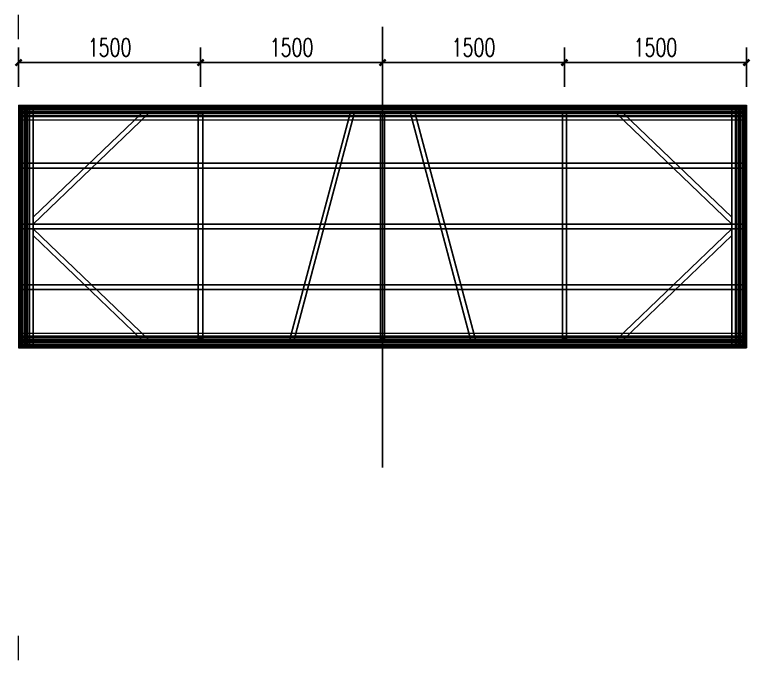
# Model space of a CAD drawing. Header units: millimetres. Extents: x -1822632 to -1305911, y 1206448 to 1536160.
# Drawn here: x -1671239 to -1665175, y 1217520 to 1222839 of the extents above; entities that cross this region are included whole.
import ezdxf

# ---------------------------------------------------------------- set-up
doc = ezdxf.new("R2010")
doc.units = ezdxf.units.MM
doc.header["$LTSCALE"] = 1000
doc.layers.get('0').update_dxf_attribs({"linetype": 'CONTINUOUS'})
doc.layers.get('DEFPOINTS').update_dxf_attribs({"linetype": 'CONTINUOUS'})
for name, color, linetype in [('L-struct-elev-18', 4, 'CONTINUOUS'), ('PUB_DIM', 3, 'CONTINUOUS'), ('图层 1', 7, 'CONTINUOUS'), ('铝架', 4, 'CONTINUOUS')]:
    doc.layers.add(name, color=color, linetype=linetype)
doc.styles.add('_TCH_DIM_T3', font='SIMPLEX', dxfattribs={"width": 0.705882, "bigfont": 'GBCBIG'})
doc.dimstyles.new('_TCH_ARCH&&50', dxfattribs={"dimtxt": 148.75, "dimasz": 50, "dimexe": 125, "dimexo": 150, "dimgap": 50, "dimtad": 1, "dimdec": 0, "dimzin": 0, "dimdsep": 46, "dimtxsty": '_TCH_DIM_T3', "dimblk": 'ARCHTICK', "dimcen": 0.09, "dimclrt": 7, "dimazin": 2, "dimtfac": 1, "dimtdec": 0, "dimtix": 1, "dimtmove": 2, "dimatfit": 3, "dimfxl": 1, "dimtolj": 1, "dimtzin": 0, "dimarcsym": 0})

# ---------------------------------------------------------------- blocks, each defined once
blk = doc.blocks.new('_ARCHTICK')
at = {"color": 0, "linetype": 'ByBlock', "const_width": 0.4}
blk.add_lwpolyline([(-0.5, -0.5), (0.5, 0.5)], dxfattribs=at)
blk = doc.blocks.new('*D340')
at = {"layer": 'DEFPOINTS', "color": 0, "transparency": 16777216}
for p in [(-1669707, 1222444.6), (-1671207, 1222094.4), (-1669707, 1222094.4)]:
    blk.add_point(p, dxfattribs=at)
at = {"layer": 'PUB_DIM', "color": 0, "lineweight": -2, "transparency": 16777216}
for p, q in [((-1671207, 1222244.4), (-1671207, 1222569.6)), ((-1669707, 1222244.4), (-1669707, 1222569.6)), ((-1671207, 1222444.6), (-1669707, 1222444.6))]:
    blk.add_line(p, q, dxfattribs=at)
at = {"layer": 'PUB_DIM', "color": 0, "lineweight": -2, "transparency": 16777216, "xscale": 50, "yscale": 50, "zscale": 50, "rotation": 180}
blk.add_blockref('_ARCHTICK', (-1671207, 1222444.6), dxfattribs=at)
at = {"layer": 'PUB_DIM', "color": 0, "lineweight": -2, "transparency": 16777216, "xscale": 50, "yscale": 50, "zscale": 50}
blk.add_blockref('_ARCHTICK', (-1669707, 1222444.6), dxfattribs=at)
at = {"layer": 'PUB_DIM', "color": 7, "transparency": 16777216, "insert": (-1670457, 1222569), "char_height": 148.75, "attachment_point": 5, "style": '_TCH_DIM_T3'}
blk.add_mtext('\\A1;1500', dxfattribs=at)
blk = doc.blocks.new('*D341')
at = {"layer": 'DEFPOINTS', "color": 0, "transparency": 16777216}
for p in [(-1668207, 1222444.6), (-1669707, 1222094.4), (-1668207, 1222094.4)]:
    blk.add_point(p, dxfattribs=at)
at = {"layer": 'PUB_DIM', "color": 0, "lineweight": -2, "transparency": 16777216}
for p, q in [((-1669707, 1222244.4), (-1669707, 1222569.6)), ((-1668207, 1222244.4), (-1668207, 1222569.6)), ((-1669707, 1222444.6), (-1668207, 1222444.6))]:
    blk.add_line(p, q, dxfattribs=at)
at = {"layer": 'PUB_DIM', "color": 0, "lineweight": -2, "transparency": 16777216, "xscale": 50, "yscale": 50, "zscale": 50, "rotation": 180}
blk.add_blockref('_ARCHTICK', (-1669707, 1222444.6), dxfattribs=at)
at = {"layer": 'PUB_DIM', "color": 0, "lineweight": -2, "transparency": 16777216, "xscale": 50, "yscale": 50, "zscale": 50}
blk.add_blockref('_ARCHTICK', (-1668207, 1222444.6), dxfattribs=at)
at = {"layer": 'PUB_DIM', "color": 7, "transparency": 16777216, "insert": (-1668957, 1222569), "char_height": 148.75, "attachment_point": 5, "style": '_TCH_DIM_T3'}
blk.add_mtext('\\A1;1500', dxfattribs=at)
blk = doc.blocks.new('*D342')
at = {"layer": 'DEFPOINTS', "color": 0, "transparency": 16777216}
for p in [(-1666707, 1222444.6), (-1668207, 1222094.4), (-1666707, 1222094.4)]:
    blk.add_point(p, dxfattribs=at)
at = {"layer": 'PUB_DIM', "color": 0, "lineweight": -2, "transparency": 16777216}
for p, q in [((-1668207, 1222244.4), (-1668207, 1222569.6)), ((-1666707, 1222244.4), (-1666707, 1222569.6)), ((-1668207, 1222444.6), (-1666707, 1222444.6))]:
    blk.add_line(p, q, dxfattribs=at)
at = {"layer": 'PUB_DIM', "color": 0, "lineweight": -2, "transparency": 16777216, "xscale": 50, "yscale": 50, "zscale": 50, "rotation": 180}
blk.add_blockref('_ARCHTICK', (-1668207, 1222444.6), dxfattribs=at)
at = {"layer": 'PUB_DIM', "color": 0, "lineweight": -2, "transparency": 16777216, "xscale": 50, "yscale": 50, "zscale": 50}
blk.add_blockref('_ARCHTICK', (-1666707, 1222444.6), dxfattribs=at)
at = {"layer": 'PUB_DIM', "color": 7, "transparency": 16777216, "insert": (-1667457, 1222569), "char_height": 148.75, "attachment_point": 5, "style": '_TCH_DIM_T3'}
blk.add_mtext('\\A1;1500', dxfattribs=at)
blk = doc.blocks.new('*D343')
at = {"layer": 'DEFPOINTS', "color": 0, "transparency": 16777216}
for p in [(-1665207, 1222444.6), (-1666707, 1222094.4), (-1665207, 1222094.4)]:
    blk.add_point(p, dxfattribs=at)
at = {"layer": 'PUB_DIM', "color": 0, "lineweight": -2, "transparency": 16777216}
for p, q in [((-1666707, 1222244.4), (-1666707, 1222569.6)), ((-1665207, 1222244.4), (-1665207, 1222569.6)), ((-1666707, 1222444.6), (-1665207, 1222444.6))]:
    blk.add_line(p, q, dxfattribs=at)
at = {"layer": 'PUB_DIM', "color": 0, "lineweight": -2, "transparency": 16777216, "xscale": 50, "yscale": 50, "zscale": 50, "rotation": 180}
blk.add_blockref('_ARCHTICK', (-1666707, 1222444.6), dxfattribs=at)
at = {"layer": 'PUB_DIM', "color": 0, "lineweight": -2, "transparency": 16777216, "xscale": 50, "yscale": 50, "zscale": 50}
blk.add_blockref('_ARCHTICK', (-1665207, 1222444.6), dxfattribs=at)
at = {"layer": 'PUB_DIM', "color": 7, "transparency": 16777216, "insert": (-1665957, 1222569), "char_height": 148.75, "attachment_point": 5, "style": '_TCH_DIM_T3'}
blk.add_mtext('\\A1;1500', dxfattribs=at)
blk = doc.blocks.new('2×6')
at = {"layer": 'L-struct-elev-18'}
for p, q in [((-4929.2, -70), (-5878.6, -980)), ((-4987, -70), (-5878.6, -924.6)), ((-1070.8, -70), (-121.4, -980)), ((-1013, -70), (-121.4, -924.6)), ((-6000, -480), (0, -480)), ((-6000, -520), (0, -520)), ((-6000, -980), (0, -980)), ((-6000, -1020), (0, -1020)), ((-4929.2, -1930), (-5878.6, -1020)), ((-1070.8, -1930), (-121.4, -1020)), ((-4987, -1930), (-5878.6, -1075.4)), ((-1013, -1930), (-121.4, -1075.4)), ((-6000, -1480), (0, -1480)), ((-6000, -1520), (0, -1520))]:
    blk.add_line(p, q, dxfattribs=at)
at = {"layer": '铝架'}
blk.add_line((-3017, -480), (-2983, -480), dxfattribs=at)
at = {"layer": '铝架', "color": 4, "lineweight": 9}
blk.add_line((-210.1, -980), (-250.1, -980), dxfattribs=at)
for points in [[(-5878.6, -2000), (-5878.6, 0)], [(-121.4, -2000), (-121.4, 0)]]:
    blk.add_lwpolyline(points, dxfattribs=at)
at = {"layer": '铝架', "lineweight": 9}
for points in [[(-121.4, 0), (-121.4, -2000)], [(-121.4, 0), (-121.4, -2000)], [(-121.4, 0), (-121.4, -2000)], [(-85.6, 0), (-85.6, -2000)], [(-85.6, 0), (-85.6, -2000)], [(-85.6, 0), (-85.6, -2000)], [(-70, 0), (-70, -2000)], [(-47.8, 0), (-47.8, -2000)], [(-47.8, 0), (-47.8, -2000)], [(-47.8, 0), (-47.8, -2000)], [(-33.8, 0), (-33.8, -2000)], [(-33.8, 0), (-33.8, -2000)], [(-33.8, 0), (-33.8, -2000)], [(0, 0), (0, -2000)], [(0, 0), (0, -2000)], [(0, 0), (0, -2000)], [(-6000, 0), (0, 0)], [(-6000, 0), (0, 0)], [(-6000, 0), (0, 0)], [(-6000, 0), (-6000, -2000)], [(-6000, 0), (-6000, -2000)], [(-6000, 0), (-6000, -2000)], [(-6000, -33.8), (0, -33.8)], [(-6000, -33.8), (0, -33.8)], [(-6000, -33.8), (0, -33.8)], [(-6000, -47.8), (0, -47.8)], [(-6000, -47.8), (0, -47.8)], [(-6000, -47.8), (0, -47.8)], [(-5966.2, 0), (-5966.2, -2000)], [(-5966.2, 0), (-5966.2, -2000)], [(-5966.2, 0), (-5966.2, -2000)], [(-5952.2, 0), (-5952.2, -2000)], [(-5952.2, 0), (-5952.2, -2000)], [(-5952.2, 0), (-5952.2, -2000)], [(-5930, 0), (-5930, -2000)], [(-5914.4, 0), (-5914.4, -2000)], [(-5914.4, 0), (-5914.4, -2000)], [(-5914.4, 0), (-5914.4, -2000)], [(-5878.6, 0), (-5878.6, -2000)], [(-5878.6, 0), (-5878.6, -2000)], [(-5878.6, 0), (-5878.6, -2000)], [(-6000, -70), (0, -70)], [(-6000, -85.6), (0, -85.6)], [(-6000, -85.6), (0, -85.6)], [(-6000, -85.6), (0, -85.6)], [(-6000, -121.4), (0, -121.4)], [(-6000, -121.4), (0, -121.4)], [(-6000, -121.4), (0, -121.4)], [(-6000, -1878.6), (0, -1878.6)], [(-6000, -1878.6), (0, -1878.6)], [(-6000, -1878.6), (0, -1878.6)], [(-6000, -1914.4), (0, -1914.4)], [(-6000, -1914.4), (0, -1914.4)], [(-6000, -1914.4), (0, -1914.4)], [(-6000, -1930), (0, -1930)], [(-6000, -1952.2), (0, -1952.2)], [(-6000, -1952.2), (0, -1952.2)], [(-6000, -1952.2), (0, -1952.2)], [(-6000, -1966.2), (0, -1966.2)], [(-6000, -1966.2), (0, -1966.2)], [(-6000, -1966.2), (0, -1966.2)], [(-6000, -2000), (0, -2000)], [(-6000, -2000), (0, -2000)], [(-6000, -2000), (0, -2000)]]:
    blk.add_lwpolyline(points, dxfattribs=at)
at = {"layer": '铝架', "lineweight": 25}
for points in [[(-89.5, 0), (-89.5, -2000)], [(-89.5, 0), (-89.5, -2000)], [(-89.5, 0), (-89.5, -2000)], [(-67.6, 0), (-67.6, -2000)], [(-67.6, 0), (-67.6, -2000)], [(-67.6, 0), (-67.6, -2000)], [(-57.7, 0), (-57.7, -2000)], [(-57.7, 0), (-57.7, -2000)], [(-57.7, 0), (-57.7, -2000)], [(-29.8, 0), (-29.8, -2000)], [(-29.8, 0), (-29.8, -2000)], [(-29.8, 0), (-29.8, -2000)], [(-21.9, 0), (-21.9, -2000)], [(-21.9, 0), (-21.9, -2000)], [(-21.9, 0), (-21.9, -2000)], [(-19.9, 0), (-19.9, -2000)], [(-19.9, 0), (-19.9, -2000)], [(-19.9, 0), (-19.9, -2000)], [(-9.9, 0), (-9.9, -2000)], [(-9.9, 0), (-9.9, -2000)], [(-9.9, 0), (-9.9, -2000)], [(-8, 0), (-8, -2000)], [(-8, 0), (-8, -2000)], [(-8, 0), (-8, -2000)], [(-6000, -8), (0, -8)], [(-6000, -8), (0, -8)], [(-6000, -8), (0, -8)], [(-6000, -9.9), (0, -9.9)], [(-6000, -9.9), (0, -9.9)], [(-6000, -9.9), (0, -9.9)], [(-6000, -19.9), (0, -19.9)], [(-6000, -19.9), (0, -19.9)], [(-6000, -19.9), (0, -19.9)], [(-6000, -21.9), (0, -21.9)], [(-6000, -21.9), (0, -21.9)], [(-6000, -21.9), (0, -21.9)], [(-6000, -29.8), (0, -29.8)], [(-6000, -29.8), (0, -29.8)], [(-6000, -29.8), (0, -29.8)], [(-6000, -57.7), (0, -57.7)], [(-6000, -57.7), (0, -57.7)], [(-6000, -57.7), (0, -57.7)], [(-5992, 0), (-5992, -2000)], [(-5992, 0), (-5992, -2000)], [(-5992, 0), (-5992, -2000)], [(-5990.1, 0), (-5990.1, -2000)], [(-5990.1, 0), (-5990.1, -2000)], [(-5990.1, 0), (-5990.1, -2000)], [(-5980.1, 0), (-5980.1, -2000)], [(-5980.1, 0), (-5980.1, -2000)], [(-5980.1, 0), (-5980.1, -2000)], [(-5978.1, 0), (-5978.1, -2000)], [(-5978.1, 0), (-5978.1, -2000)], [(-5978.1, 0), (-5978.1, -2000)], [(-5970.2, 0), (-5970.2, -2000)], [(-5970.2, 0), (-5970.2, -2000)], [(-5970.2, 0), (-5970.2, -2000)], [(-5942.3, 0), (-5942.3, -2000)], [(-5942.3, 0), (-5942.3, -2000)], [(-5942.3, 0), (-5942.3, -2000)], [(-5932.4, 0), (-5932.4, -2000)], [(-5932.4, 0), (-5932.4, -2000)], [(-5932.4, 0), (-5932.4, -2000)], [(-5910.5, 0), (-5910.5, -2000)], [(-5910.5, 0), (-5910.5, -2000)], [(-5910.5, 0), (-5910.5, -2000)], [(-6000, -67.6), (0, -67.6)], [(-6000, -67.6), (0, -67.6)], [(-6000, -67.6), (0, -67.6)], [(-6000, -89.5), (0, -89.5)], [(-6000, -89.5), (0, -89.5)], [(-6000, -89.5), (0, -89.5)], [(-6000, -1910.5), (0, -1910.5)], [(-6000, -1910.5), (0, -1910.5)], [(-6000, -1910.5), (0, -1910.5)], [(-6000, -1932.4), (0, -1932.4)], [(-6000, -1932.4), (0, -1932.4)], [(-6000, -1932.4), (0, -1932.4)], [(-6000, -1942.3), (0, -1942.3)], [(-6000, -1942.3), (0, -1942.3)], [(-6000, -1942.3), (0, -1942.3)], [(-6000, -1970.2), (0, -1970.2)], [(-6000, -1970.2), (0, -1970.2)], [(-6000, -1970.2), (0, -1970.2)], [(-6000, -1978.1), (0, -1978.1)], [(-6000, -1978.1), (0, -1978.1)], [(-6000, -1978.1), (0, -1978.1)], [(-6000, -1980.1), (0, -1980.1)], [(-6000, -1980.1), (0, -1980.1)], [(-6000, -1980.1), (0, -1980.1)], [(-6000, -1990.1), (0, -1990.1)], [(-6000, -1990.1), (0, -1990.1)], [(-6000, -1990.1), (0, -1990.1)], [(-6000, -1992), (0, -1992)], [(-6000, -1992), (0, -1992)], [(-6000, -1992), (0, -1992)]]:
    blk.add_lwpolyline(points, dxfattribs=at)
at = {"layer": '铝架', "color": 4, "lineweight": 9}
for points in [[(-4520, -70), (-4480, -70), (-4480, -1930), (-4520, -1930)], [(-4517, -73), (-4483, -73), (-4483, -1927), (-4517, -1927)], [(-3230, -70), (-3270, -70), (-3765.8, -1930), (-3725.8, -1930)], [(-3233, -70), (-3267, -70), (-3762.8, -1930), (-3728.8, -1930)], [(-2980, -70), (-3020, -70), (-3020, -1930), (-2980, -1930)], [(-2983, -73), (-3017, -73), (-3017, -1927), (-2983, -1927)], [(-2770, -70), (-2730, -70), (-2234.2, -1930), (-2274.2, -1930)], [(-2767, -70), (-2733, -70), (-2237.2, -1930), (-2271.2, -1930)], [(-1480, -70), (-1520, -70), (-1520, -1930), (-1480, -1930)], [(-1483, -73), (-1517, -73), (-1517, -1927), (-1483, -1927)]]:
    blk.add_lwpolyline(points, close=True, dxfattribs=at)
at = {"layer": '铝架', "lineweight": 25}
for points, knots in [([(0, -9.9), (0, -9.9), (-6000, -9.9), (-6000, -9.9), (-6000, -9.9), (0, -9.9), (0, -9.9)], [0, 0, 0, 0, 1, 1, 1, 2, 2, 2, 2]), ([(0, -9.9), (0, -9.9), (-6000, -9.9), (-6000, -9.9), (-6000, -9.9), (0, -9.9), (0, -9.9)], [0, 0, 0, 0, 1, 1, 1, 2, 2, 2, 2]), ([(0, -9.9), (0, -9.9), (-6000, -9.9), (-6000, -9.9), (-6000, -9.9), (0, -9.9), (0, -9.9)], [0, 0, 0, 0, 1, 1, 1, 2, 2, 2, 2]), ([(0, -11.9), (0, -11.9), (-6000, -11.9), (-6000, -11.9), (-6000, -11.9), (0, -11.9), (0, -11.9)], [0, 0, 0, 0, 1, 1, 1, 2, 2, 2, 2]), ([(0, -11.9), (0, -11.9), (-6000, -11.9), (-6000, -11.9), (-6000, -11.9), (0, -11.9), (0, -11.9)], [0, 0, 0, 0, 1, 1, 1, 2, 2, 2, 2]), ([(0, -11.9), (0, -11.9), (-6000, -11.9), (-6000, -11.9), (-6000, -11.9), (0, -11.9), (0, -11.9)], [0, 0, 0, 0, 1, 1, 1, 2, 2, 2, 2]), ([(0, -15.9), (0, -15.9), (-6000, -15.9), (-6000, -15.9), (-6000, -15.9), (0, -15.9), (0, -15.9), (0, -15.9), (-6000, -15.9), (-6000, -15.9)], [0, 0, 0, 0, 1, 1, 1, 2, 2, 2, 3, 3, 3, 3]), ([(0, -15.9), (0, -15.9), (-6000, -15.9), (-6000, -15.9), (-6000, -15.9), (0, -15.9), (0, -15.9), (0, -15.9), (-6000, -15.9), (-6000, -15.9)], [0, 0, 0, 0, 1, 1, 1, 2, 2, 2, 3, 3, 3, 3]), ([(0, -15.9), (0, -15.9), (-6000, -15.9), (-6000, -15.9), (-6000, -15.9), (0, -15.9), (0, -15.9), (0, -15.9), (-6000, -15.9), (-6000, -15.9)], [0, 0, 0, 0, 1, 1, 1, 2, 2, 2, 3, 3, 3, 3]), ([(0, -17.9), (0, -17.9), (-6000, -17.9), (-6000, -17.9), (-6000, -17.9), (0, -17.9), (0, -17.9), (0, -17.9), (-6000, -17.9), (-6000, -17.9)], [0, 0, 0, 0, 1, 1, 1, 2, 2, 2, 3, 3, 3, 3]), ([(0, -17.9), (0, -17.9), (-6000, -17.9), (-6000, -17.9), (-6000, -17.9), (0, -17.9), (0, -17.9), (0, -17.9), (-6000, -17.9), (-6000, -17.9)], [0, 0, 0, 0, 1, 1, 1, 2, 2, 2, 3, 3, 3, 3]), ([(0, -17.9), (0, -17.9), (-6000, -17.9), (-6000, -17.9), (-6000, -17.9), (0, -17.9), (0, -17.9), (0, -17.9), (-6000, -17.9), (-6000, -17.9)], [0, 0, 0, 0, 1, 1, 1, 2, 2, 2, 3, 3, 3, 3]), ([(0, -23.9), (0, -23.9), (-6000, -23.9), (-6000, -23.9), (-6000, -23.9), (0, -23.9), (0, -23.9), (0, -23.9), (-6000, -23.9), (-6000, -23.9)], [0, 0, 0, 0, 1, 1, 1, 2, 2, 2, 3, 3, 3, 3]), ([(0, -23.9), (0, -23.9), (-6000, -23.9), (-6000, -23.9), (-6000, -23.9), (0, -23.9), (0, -23.9), (0, -23.9), (-6000, -23.9), (-6000, -23.9)], [0, 0, 0, 0, 1, 1, 1, 2, 2, 2, 3, 3, 3, 3]), ([(0, -23.9), (0, -23.9), (-6000, -23.9), (-6000, -23.9), (-6000, -23.9), (0, -23.9), (0, -23.9), (0, -23.9), (-6000, -23.9), (-6000, -23.9)], [0, 0, 0, 0, 1, 1, 1, 2, 2, 2, 3, 3, 3, 3]), ([(0, -25.9), (0, -25.9), (-6000, -25.9), (-6000, -25.9), (-6000, -25.9), (0, -25.9), (0, -25.9)], [0, 0, 0, 0, 1, 1, 1, 2, 2, 2, 2]), ([(0, -25.9), (0, -25.9), (-6000, -25.9), (-6000, -25.9), (-6000, -25.9), (0, -25.9), (0, -25.9)], [0, 0, 0, 0, 1, 1, 1, 2, 2, 2, 2]), ([(0, -25.9), (0, -25.9), (-6000, -25.9), (-6000, -25.9), (-6000, -25.9), (0, -25.9), (0, -25.9)], [0, 0, 0, 0, 1, 1, 1, 2, 2, 2, 2]), ([(0, -51.7), (0, -51.7), (-6000, -51.7), (-6000, -51.7), (-6000, -51.7), (0, -51.7), (0, -51.7)], [0, 0, 0, 0, 1, 1, 1, 2, 2, 2, 2]), ([(0, -51.7), (0, -51.7), (-6000, -51.7), (-6000, -51.7), (-6000, -51.7), (0, -51.7), (0, -51.7)], [0, 0, 0, 0, 1, 1, 1, 2, 2, 2, 2]), ([(0, -51.7), (0, -51.7), (-6000, -51.7), (-6000, -51.7), (-6000, -51.7), (0, -51.7), (0, -51.7)], [0, 0, 0, 0, 1, 1, 1, 2, 2, 2, 2]), ([(0, -53.7), (0, -53.7), (-6000, -53.7), (-6000, -53.7), (-6000, -53.7), (0, -53.7), (0, -53.7)], [0, 0, 0, 0, 1, 1, 1, 2, 2, 2, 2]), ([(0, -53.7), (0, -53.7), (-6000, -53.7), (-6000, -53.7), (-6000, -53.7), (0, -53.7), (0, -53.7)], [0, 0, 0, 0, 1, 1, 1, 2, 2, 2, 2]), ([(0, -53.7), (0, -53.7), (-6000, -53.7), (-6000, -53.7), (-6000, -53.7), (0, -53.7), (0, -53.7)], [0, 0, 0, 0, 1, 1, 1, 2, 2, 2, 2]), ([(0, -55.7), (0, -55.7), (-6000, -55.7), (-6000, -55.7), (-6000, -55.7), (0, -55.7), (0, -55.7), (0, -55.7), (-6000, -55.7), (-6000, -55.7)], [0, 0, 0, 0, 1, 1, 1, 2, 2, 2, 3, 3, 3, 3]), ([(0, -55.7), (0, -55.7), (-6000, -55.7), (-6000, -55.7), (-6000, -55.7), (0, -55.7), (0, -55.7), (0, -55.7), (-6000, -55.7), (-6000, -55.7)], [0, 0, 0, 0, 1, 1, 1, 2, 2, 2, 3, 3, 3, 3]), ([(0, -55.7), (0, -55.7), (-6000, -55.7), (-6000, -55.7), (-6000, -55.7), (0, -55.7), (0, -55.7), (0, -55.7), (-6000, -55.7), (-6000, -55.7)], [0, 0, 0, 0, 1, 1, 1, 2, 2, 2, 3, 3, 3, 3]), ([(0, -61.7), (0, -61.7), (-6000, -61.7), (-6000, -61.7), (-6000, -61.7), (0, -61.7), (0, -61.7)], [0, 0, 0, 0, 1, 1, 1, 2, 2, 2, 2]), ([(0, -61.7), (0, -61.7), (-6000, -61.7), (-6000, -61.7), (-6000, -61.7), (0, -61.7), (0, -61.7)], [0, 0, 0, 0, 1, 1, 1, 2, 2, 2, 2]), ([(0, -61.7), (0, -61.7), (-6000, -61.7), (-6000, -61.7), (-6000, -61.7), (0, -61.7), (0, -61.7)], [0, 0, 0, 0, 1, 1, 1, 2, 2, 2, 2]), ([(0, -63.7), (0, -63.7), (-6000, -63.7), (-6000, -63.7), (-6000, -63.7), (0, -63.7), (0, -63.7)], [0, 0, 0, 0, 1, 1, 1, 2, 2, 2, 2]), ([(0, -63.7), (0, -63.7), (-6000, -63.7), (-6000, -63.7), (-6000, -63.7), (0, -63.7), (0, -63.7)], [0, 0, 0, 0, 1, 1, 1, 2, 2, 2, 2]), ([(0, -63.7), (0, -63.7), (-6000, -63.7), (-6000, -63.7), (-6000, -63.7), (0, -63.7), (0, -63.7)], [0, 0, 0, 0, 1, 1, 1, 2, 2, 2, 2]), ([(0, -65.7), (0, -65.7), (-6000, -65.7), (-6000, -65.7), (-6000, -65.7), (0, -65.7), (0, -65.7), (0, -65.7), (-6000, -65.7), (-6000, -65.7)], [0, 0, 0, 0, 1, 1, 1, 2, 2, 2, 3, 3, 3, 3]), ([(0, -65.7), (0, -65.7), (-6000, -65.7), (-6000, -65.7), (-6000, -65.7), (0, -65.7), (0, -65.7), (0, -65.7), (-6000, -65.7), (-6000, -65.7)], [0, 0, 0, 0, 1, 1, 1, 2, 2, 2, 3, 3, 3, 3]), ([(0, -65.7), (0, -65.7), (-6000, -65.7), (-6000, -65.7), (-6000, -65.7), (0, -65.7), (0, -65.7), (0, -65.7), (-6000, -65.7), (-6000, -65.7)], [0, 0, 0, 0, 1, 1, 1, 2, 2, 2, 3, 3, 3, 3]), ([(0, -91.5), (0, -91.5), (-6000, -91.5), (-6000, -91.5), (-6000, -91.5), (0, -91.5), (0, -91.5)], [0, 0, 0, 0, 1, 1, 1, 2, 2, 2, 2]), ([(0, -91.5), (0, -91.5), (-6000, -91.5), (-6000, -91.5), (-6000, -91.5), (0, -91.5), (0, -91.5)], [0, 0, 0, 0, 1, 1, 1, 2, 2, 2, 2]), ([(0, -91.5), (0, -91.5), (-6000, -91.5), (-6000, -91.5), (-6000, -91.5), (0, -91.5), (0, -91.5)], [0, 0, 0, 0, 1, 1, 1, 2, 2, 2, 2]), ([(0, -93.5), (0, -93.5), (-6000, -93.5), (-6000, -93.5), (-6000, -93.5), (0, -93.5), (0, -93.5), (0, -93.5), (-6000, -93.5), (-6000, -93.5)], [0, 0, 0, 0, 1, 1, 1, 2, 2, 2, 3, 3, 3, 3]), ([(0, -93.5), (0, -93.5), (-6000, -93.5), (-6000, -93.5), (-6000, -93.5), (0, -93.5), (0, -93.5), (0, -93.5), (-6000, -93.5), (-6000, -93.5)], [0, 0, 0, 0, 1, 1, 1, 2, 2, 2, 3, 3, 3, 3]), ([(0, -93.5), (0, -93.5), (-6000, -93.5), (-6000, -93.5), (-6000, -93.5), (0, -93.5), (0, -93.5), (0, -93.5), (-6000, -93.5), (-6000, -93.5)], [0, 0, 0, 0, 1, 1, 1, 2, 2, 2, 3, 3, 3, 3]), ([(0, -95.5), (0, -95.5), (-6000, -95.5), (-6000, -95.5), (-6000, -95.5), (0, -95.5), (0, -95.5)], [0, 0, 0, 0, 1, 1, 1, 2, 2, 2, 2]), ([(0, -95.5), (0, -95.5), (-6000, -95.5), (-6000, -95.5), (-6000, -95.5), (0, -95.5), (0, -95.5)], [0, 0, 0, 0, 1, 1, 1, 2, 2, 2, 2]), ([(0, -95.5), (0, -95.5), (-6000, -95.5), (-6000, -95.5), (-6000, -95.5), (0, -95.5), (0, -95.5)], [0, 0, 0, 0, 1, 1, 1, 2, 2, 2, 2]), ([(0, -1904.5), (0, -1904.5), (-6000, -1904.5), (-6000, -1904.5), (-6000, -1904.5), (0, -1904.5), (0, -1904.5)], [0, 0, 0, 0, 1, 1, 1, 2, 2, 2, 2]), ([(0, -1904.5), (0, -1904.5), (-6000, -1904.5), (-6000, -1904.5), (-6000, -1904.5), (0, -1904.5), (0, -1904.5)], [0, 0, 0, 0, 1, 1, 1, 2, 2, 2, 2]), ([(0, -1904.5), (0, -1904.5), (-6000, -1904.5), (-6000, -1904.5), (-6000, -1904.5), (0, -1904.5), (0, -1904.5)], [0, 0, 0, 0, 1, 1, 1, 2, 2, 2, 2]), ([(0, -1906.5), (0, -1906.5), (-6000, -1906.5), (-6000, -1906.5), (-6000, -1906.5), (0, -1906.5), (0, -1906.5), (0, -1906.5), (-6000, -1906.5), (-6000, -1906.5)], [0, 0, 0, 0, 1, 1, 1, 2, 2, 2, 3, 3, 3, 3]), ([(0, -1906.5), (0, -1906.5), (-6000, -1906.5), (-6000, -1906.5), (-6000, -1906.5), (0, -1906.5), (0, -1906.5), (0, -1906.5), (-6000, -1906.5), (-6000, -1906.5)], [0, 0, 0, 0, 1, 1, 1, 2, 2, 2, 3, 3, 3, 3]), ([(0, -1906.5), (0, -1906.5), (-6000, -1906.5), (-6000, -1906.5), (-6000, -1906.5), (0, -1906.5), (0, -1906.5), (0, -1906.5), (-6000, -1906.5), (-6000, -1906.5)], [0, 0, 0, 0, 1, 1, 1, 2, 2, 2, 3, 3, 3, 3]), ([(0, -1908.5), (0, -1908.5), (-6000, -1908.5), (-6000, -1908.5), (-6000, -1908.5), (0, -1908.5), (0, -1908.5)], [0, 0, 0, 0, 1, 1, 1, 2, 2, 2, 2]), ([(0, -1908.5), (0, -1908.5), (-6000, -1908.5), (-6000, -1908.5), (-6000, -1908.5), (0, -1908.5), (0, -1908.5)], [0, 0, 0, 0, 1, 1, 1, 2, 2, 2, 2]), ([(0, -1908.5), (0, -1908.5), (-6000, -1908.5), (-6000, -1908.5), (-6000, -1908.5), (0, -1908.5), (0, -1908.5)], [0, 0, 0, 0, 1, 1, 1, 2, 2, 2, 2]), ([(0, -1934.3), (0, -1934.3), (-6000, -1934.3), (-6000, -1934.3), (-6000, -1934.3), (0, -1934.3), (0, -1934.3), (0, -1934.3), (-6000, -1934.3), (-6000, -1934.3)], [0, 0, 0, 0, 1, 1, 1, 2, 2, 2, 3, 3, 3, 3]), ([(0, -1934.3), (0, -1934.3), (-6000, -1934.3), (-6000, -1934.3), (-6000, -1934.3), (0, -1934.3), (0, -1934.3), (0, -1934.3), (-6000, -1934.3), (-6000, -1934.3)], [0, 0, 0, 0, 1, 1, 1, 2, 2, 2, 3, 3, 3, 3]), ([(0, -1934.3), (0, -1934.3), (-6000, -1934.3), (-6000, -1934.3), (-6000, -1934.3), (0, -1934.3), (0, -1934.3), (0, -1934.3), (-6000, -1934.3), (-6000, -1934.3)], [0, 0, 0, 0, 1, 1, 1, 2, 2, 2, 3, 3, 3, 3]), ([(0, -1936.3), (0, -1936.3), (-6000, -1936.3), (-6000, -1936.3), (-6000, -1936.3), (0, -1936.3), (0, -1936.3)], [0, 0, 0, 0, 1, 1, 1, 2, 2, 2, 2]), ([(0, -1936.3), (0, -1936.3), (-6000, -1936.3), (-6000, -1936.3), (-6000, -1936.3), (0, -1936.3), (0, -1936.3)], [0, 0, 0, 0, 1, 1, 1, 2, 2, 2, 2]), ([(0, -1936.3), (0, -1936.3), (-6000, -1936.3), (-6000, -1936.3), (-6000, -1936.3), (0, -1936.3), (0, -1936.3)], [0, 0, 0, 0, 1, 1, 1, 2, 2, 2, 2]), ([(0, -1938.3), (0, -1938.3), (-6000, -1938.3), (-6000, -1938.3), (-6000, -1938.3), (0, -1938.3), (0, -1938.3)], [0, 0, 0, 0, 1, 1, 1, 2, 2, 2, 2]), ([(0, -1938.3), (0, -1938.3), (-6000, -1938.3), (-6000, -1938.3), (-6000, -1938.3), (0, -1938.3), (0, -1938.3)], [0, 0, 0, 0, 1, 1, 1, 2, 2, 2, 2]), ([(0, -1938.3), (0, -1938.3), (-6000, -1938.3), (-6000, -1938.3), (-6000, -1938.3), (0, -1938.3), (0, -1938.3)], [0, 0, 0, 0, 1, 1, 1, 2, 2, 2, 2]), ([(0, -1944.3), (0, -1944.3), (-6000, -1944.3), (-6000, -1944.3), (-6000, -1944.3), (0, -1944.3), (0, -1944.3), (0, -1944.3), (-6000, -1944.3), (-6000, -1944.3)], [0, 0, 0, 0, 1, 1, 1, 2, 2, 2, 3, 3, 3, 3]), ([(0, -1944.3), (0, -1944.3), (-6000, -1944.3), (-6000, -1944.3), (-6000, -1944.3), (0, -1944.3), (0, -1944.3), (0, -1944.3), (-6000, -1944.3), (-6000, -1944.3)], [0, 0, 0, 0, 1, 1, 1, 2, 2, 2, 3, 3, 3, 3]), ([(0, -1944.3), (0, -1944.3), (-6000, -1944.3), (-6000, -1944.3), (-6000, -1944.3), (0, -1944.3), (0, -1944.3), (0, -1944.3), (-6000, -1944.3), (-6000, -1944.3)], [0, 0, 0, 0, 1, 1, 1, 2, 2, 2, 3, 3, 3, 3]), ([(0, -1946.3), (0, -1946.3), (-6000, -1946.3), (-6000, -1946.3), (-6000, -1946.3), (0, -1946.3), (0, -1946.3)], [0, 0, 0, 0, 1, 1, 1, 2, 2, 2, 2]), ([(0, -1946.3), (0, -1946.3), (-6000, -1946.3), (-6000, -1946.3), (-6000, -1946.3), (0, -1946.3), (0, -1946.3)], [0, 0, 0, 0, 1, 1, 1, 2, 2, 2, 2]), ([(0, -1946.3), (0, -1946.3), (-6000, -1946.3), (-6000, -1946.3), (-6000, -1946.3), (0, -1946.3), (0, -1946.3)], [0, 0, 0, 0, 1, 1, 1, 2, 2, 2, 2]), ([(0, -1948.3), (0, -1948.3), (-6000, -1948.3), (-6000, -1948.3), (-6000, -1948.3), (0, -1948.3), (0, -1948.3)], [0, 0, 0, 0, 1, 1, 1, 2, 2, 2, 2]), ([(0, -1948.3), (0, -1948.3), (-6000, -1948.3), (-6000, -1948.3), (-6000, -1948.3), (0, -1948.3), (0, -1948.3)], [0, 0, 0, 0, 1, 1, 1, 2, 2, 2, 2]), ([(0, -1948.3), (0, -1948.3), (-6000, -1948.3), (-6000, -1948.3), (-6000, -1948.3), (0, -1948.3), (0, -1948.3)], [0, 0, 0, 0, 1, 1, 1, 2, 2, 2, 2]), ([(0, -1974.1), (0, -1974.1), (-6000, -1974.1), (-6000, -1974.1), (-6000, -1974.1), (0, -1974.1), (0, -1974.1)], [0, 0, 0, 0, 1, 1, 1, 2, 2, 2, 2]), ([(0, -1974.1), (0, -1974.1), (-6000, -1974.1), (-6000, -1974.1), (-6000, -1974.1), (0, -1974.1), (0, -1974.1)], [0, 0, 0, 0, 1, 1, 1, 2, 2, 2, 2]), ([(0, -1974.1), (0, -1974.1), (-6000, -1974.1), (-6000, -1974.1), (-6000, -1974.1), (0, -1974.1), (0, -1974.1)], [0, 0, 0, 0, 1, 1, 1, 2, 2, 2, 2]), ([(0, -1976.1), (0, -1976.1), (-6000, -1976.1), (-6000, -1976.1), (-6000, -1976.1), (0, -1976.1), (0, -1976.1), (0, -1976.1), (-6000, -1976.1), (-6000, -1976.1)], [0, 0, 0, 0, 1, 1, 1, 2, 2, 2, 3, 3, 3, 3]), ([(0, -1976.1), (0, -1976.1), (-6000, -1976.1), (-6000, -1976.1), (-6000, -1976.1), (0, -1976.1), (0, -1976.1), (0, -1976.1), (-6000, -1976.1), (-6000, -1976.1)], [0, 0, 0, 0, 1, 1, 1, 2, 2, 2, 3, 3, 3, 3]), ([(0, -1976.1), (0, -1976.1), (-6000, -1976.1), (-6000, -1976.1), (-6000, -1976.1), (0, -1976.1), (0, -1976.1), (0, -1976.1), (-6000, -1976.1), (-6000, -1976.1)], [0, 0, 0, 0, 1, 1, 1, 2, 2, 2, 3, 3, 3, 3]), ([(0, -1982.1), (0, -1982.1), (-6000, -1982.1), (-6000, -1982.1), (-6000, -1982.1), (0, -1982.1), (0, -1982.1), (0, -1982.1), (-6000, -1982.1), (-6000, -1982.1)], [0, 0, 0, 0, 1, 1, 1, 2, 2, 2, 3, 3, 3, 3]), ([(0, -1982.1), (0, -1982.1), (-6000, -1982.1), (-6000, -1982.1), (-6000, -1982.1), (0, -1982.1), (0, -1982.1), (0, -1982.1), (-6000, -1982.1), (-6000, -1982.1)], [0, 0, 0, 0, 1, 1, 1, 2, 2, 2, 3, 3, 3, 3]), ([(0, -1982.1), (0, -1982.1), (-6000, -1982.1), (-6000, -1982.1), (-6000, -1982.1), (0, -1982.1), (0, -1982.1), (0, -1982.1), (-6000, -1982.1), (-6000, -1982.1)], [0, 0, 0, 0, 1, 1, 1, 2, 2, 2, 3, 3, 3, 3]), ([(0, -1984.1), (0, -1984.1), (-6000, -1984.1), (-6000, -1984.1), (-6000, -1984.1), (0, -1984.1), (0, -1984.1), (0, -1984.1), (-6000, -1984.1), (-6000, -1984.1)], [0, 0, 0, 0, 1, 1, 1, 2, 2, 2, 3, 3, 3, 3]), ([(0, -1984.1), (0, -1984.1), (-6000, -1984.1), (-6000, -1984.1), (-6000, -1984.1), (0, -1984.1), (0, -1984.1), (0, -1984.1), (-6000, -1984.1), (-6000, -1984.1)], [0, 0, 0, 0, 1, 1, 1, 2, 2, 2, 3, 3, 3, 3]), ([(0, -1984.1), (0, -1984.1), (-6000, -1984.1), (-6000, -1984.1), (-6000, -1984.1), (0, -1984.1), (0, -1984.1), (0, -1984.1), (-6000, -1984.1), (-6000, -1984.1)], [0, 0, 0, 0, 1, 1, 1, 2, 2, 2, 3, 3, 3, 3]), ([(0, -1988.1), (0, -1988.1), (-6000, -1988.1), (-6000, -1988.1), (-6000, -1988.1), (0, -1988.1), (0, -1988.1)], [0, 0, 0, 0, 1, 1, 1, 2, 2, 2, 2]), ([(0, -1988.1), (0, -1988.1), (-6000, -1988.1), (-6000, -1988.1), (-6000, -1988.1), (0, -1988.1), (0, -1988.1)], [0, 0, 0, 0, 1, 1, 1, 2, 2, 2, 2]), ([(0, -1988.1), (0, -1988.1), (-6000, -1988.1), (-6000, -1988.1), (-6000, -1988.1), (0, -1988.1), (0, -1988.1)], [0, 0, 0, 0, 1, 1, 1, 2, 2, 2, 2]), ([(0, -1990.1), (0, -1990.1), (-6000, -1990.1), (-6000, -1990.1), (-6000, -1990.1), (0, -1990.1), (0, -1990.1)], [0, 0, 0, 0, 1, 1, 1, 2, 2, 2, 2]), ([(0, -1990.1), (0, -1990.1), (-6000, -1990.1), (-6000, -1990.1), (-6000, -1990.1), (0, -1990.1), (0, -1990.1)], [0, 0, 0, 0, 1, 1, 1, 2, 2, 2, 2]), ([(0, -1990.1), (0, -1990.1), (-6000, -1990.1), (-6000, -1990.1), (-6000, -1990.1), (0, -1990.1), (0, -1990.1)], [0, 0, 0, 0, 1, 1, 1, 2, 2, 2, 2])]:
    blk.add_open_spline(points, degree=3, knots=knots, dxfattribs=at)

msp = doc.modelspace()

# ---------------------------------------------------------------- linework, layer by layer
at = {"layer": '图层 1', "lineweight": 9}
for points in [[(-1671207.009, 1222637.657), (-1671207.009, 1222838.654)], [(-1671207.009, 1222283.422), (-1671207.009, 1222484.419)], [(-1665207.009, 1222283.422), (-1665207.009, 1222484.419)], [(-1671207.009, 1217520.377), (-1671207.009, 1217721.374)]]:
    msp.add_lwpolyline(points, dxfattribs=at)
at = {"layer": '铝架'}
msp.add_line((-1668207.009, 1222738.156), (-1668207.009, 1219108.606), dxfattribs=at)

# ---------------------------------------------------------------- block references
msp.add_blockref('2×6', (-1665207.009, 1222094.361), dxfattribs=at)

# ---------------------------------------------------------------- dimensions: what is measured, and where the dimension line sits
at = {"layer": 'PUB_DIM'}
for p1, p2, picture, middle in [((-1671207.009, 1222094.361), (-1669707.009, 1222094.361), '*D340', (-1670457.009, 1222568.987)), ((-1669707.009, 1222094.361), (-1668207.009, 1222094.361), '*D341', (-1668957.009, 1222568.987)), ((-1668207.009, 1222094.361), (-1666707.01, 1222094.361), '*D342', (-1667457.009, 1222568.987)), ((-1666707.01, 1222094.361), (-1665207.009, 1222094.361), '*D343', (-1665957.009, 1222568.987))]:
    dim = msp.add_aligned_dim(p1=p1, p2=p2, distance=350.251, dimstyle='_TCH_ARCH&&50', dxfattribs=at)
    dim.commit()
    dim.dimension.update_dxf_attribs({"geometry": picture, "text_midpoint": middle})

doc.saveas('drawing.dxf')
